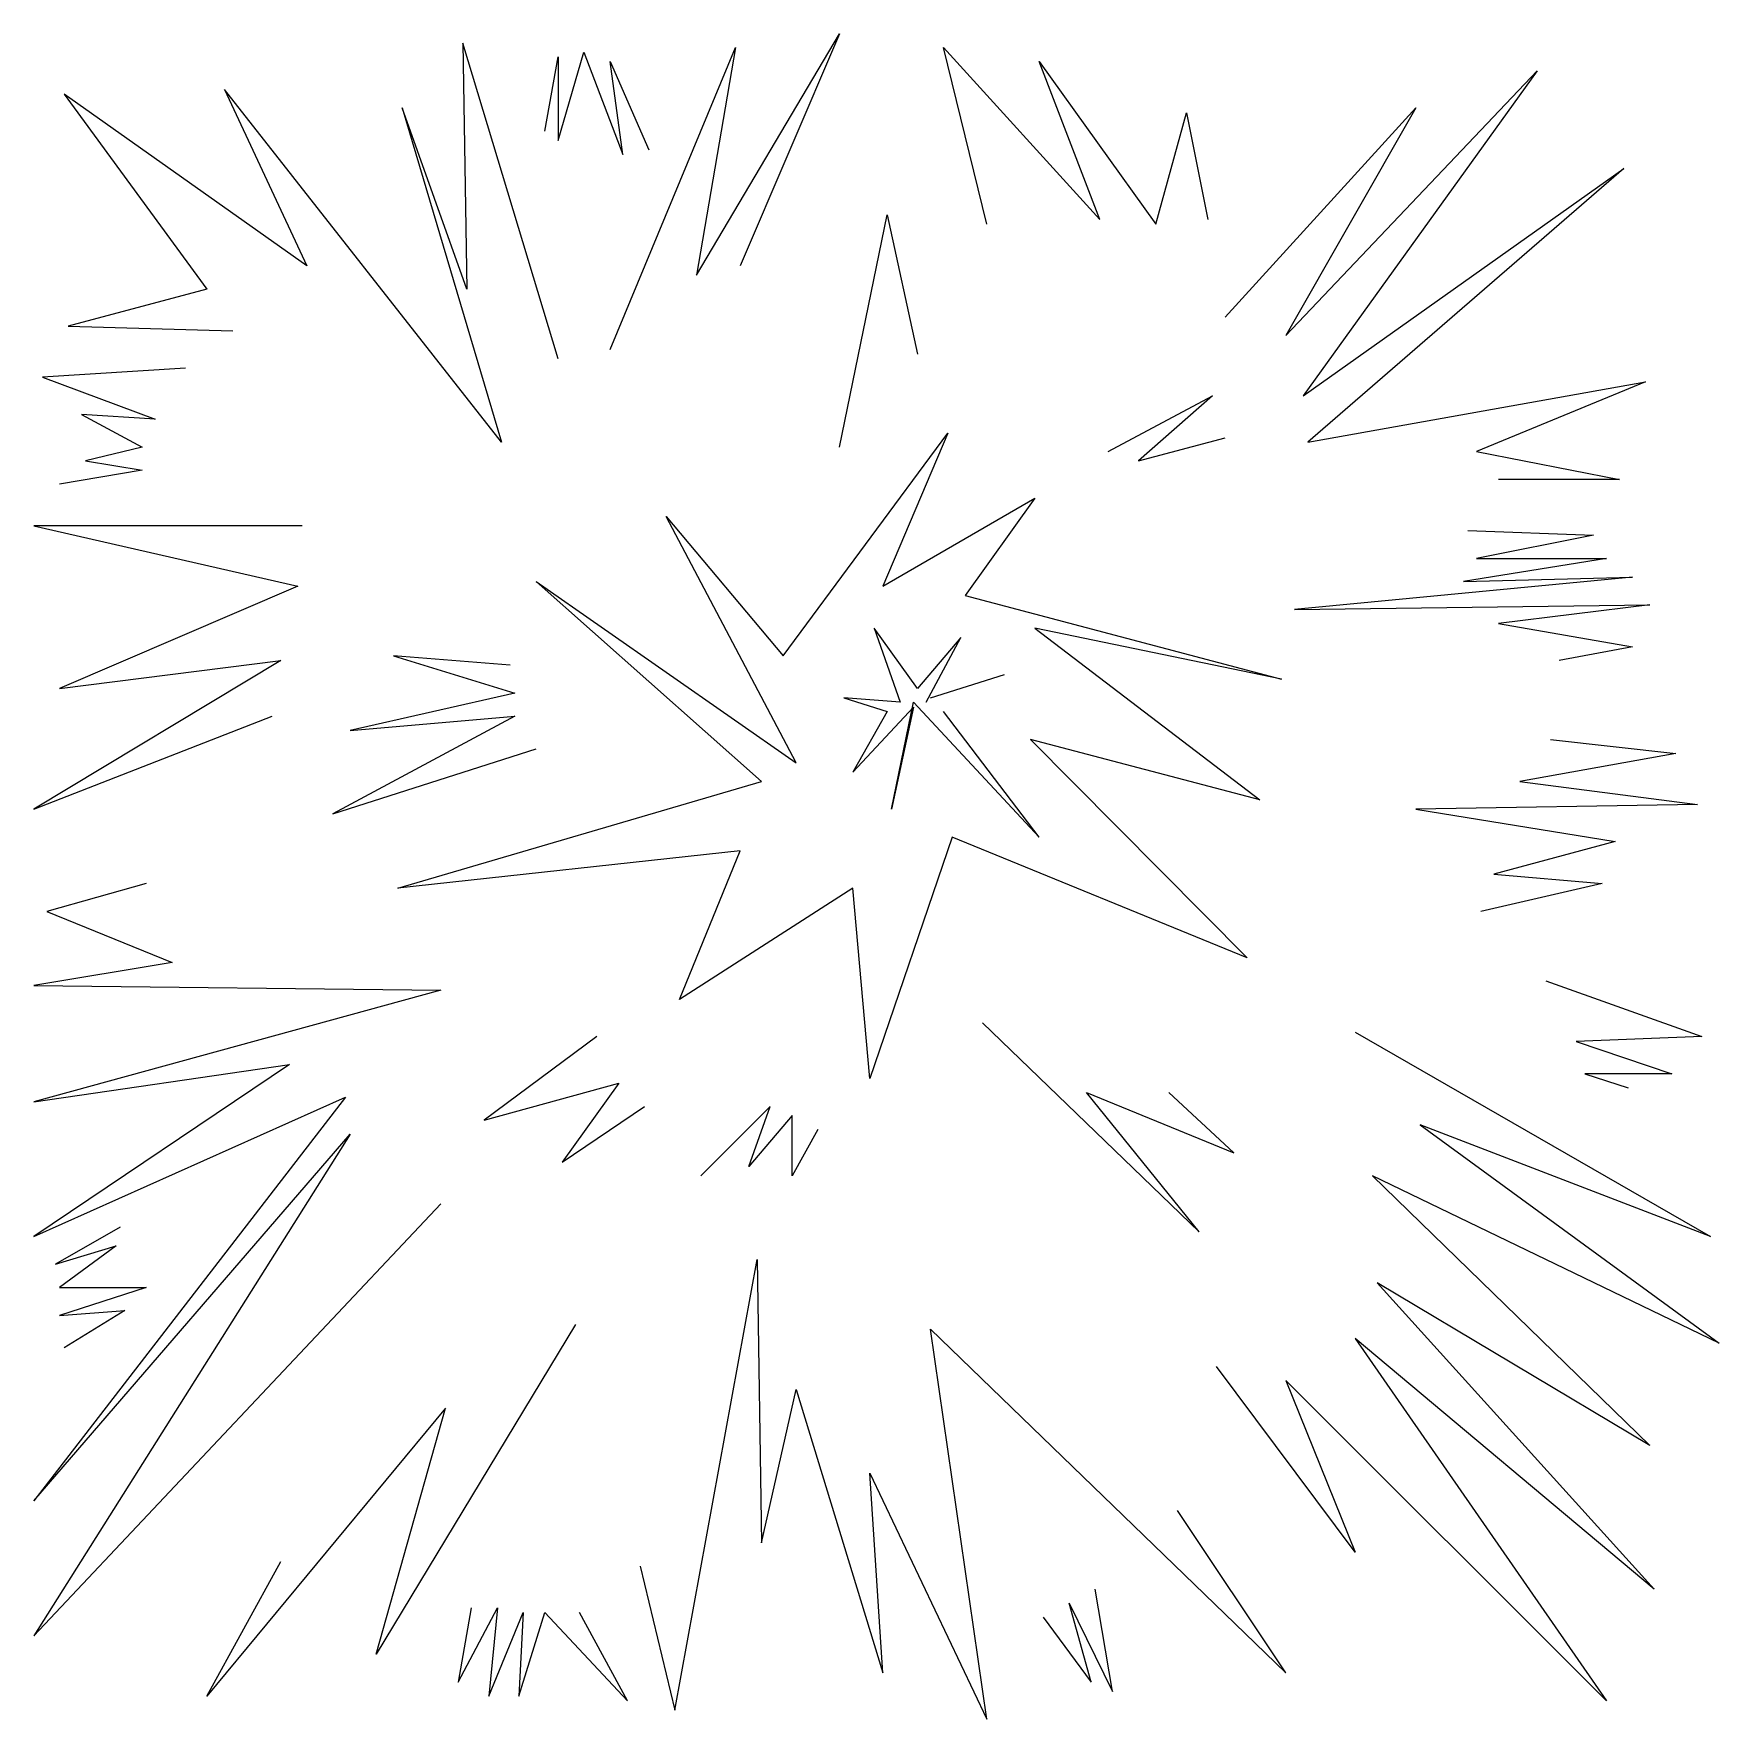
# Model space of a CAD drawing. Extents: x 369.72 to 371.06, y 85.24 to 86.58.
import ezdxf

# ---------------------------------------------------------------- set-up
doc = ezdxf.new("R2010")
doc.units = 0
doc.header["$LTSCALE"] = 0.5
doc.layers.get('0').update_dxf_attribs({"linetype": 'CONTINUOUS'})

msp = doc.modelspace()

# ---------------------------------------------------------------- linework, layer by layer
for p, q in [((370.2486, 86.3899), (370.3625, 86.5821)), ((370.3625, 86.5821), (370.2832, 86.3973)), ((370.0624, 86.5747), (370.0658, 86.3788)), ((370.1383, 86.3234), (370.0624, 86.5747)), ((370.1383, 86.4971), (370.1589, 86.5673)), ((370.1589, 86.5673), (370.19, 86.486)), ((370.1797, 86.3307), (370.2797, 86.571)), ((370.2797, 86.571), (370.2486, 86.3899)), ((370.4453, 86.571), (370.5695, 86.4342)), ((370.4798, 86.4306), (370.4453, 86.571)), ((370.1279, 86.5045), (370.1383, 86.5636)), ((370.1383, 86.5636), (370.1383, 86.4971)), ((370.1797, 86.56), (370.2107, 86.4897)), ((370.19, 86.486), (370.1797, 86.56)), ((370.5212, 86.56), (370.6143, 86.4306)), ((370.5695, 86.4342), (370.5212, 86.56)), ((370.7178, 86.3419), (370.9179, 86.5525)), ((370.9179, 86.5525), (370.7316, 86.2938)), ((369.745, 86.5341), (369.8588, 86.3788)), ((369.9382, 86.3973), (369.745, 86.5341)), ((369.8727, 86.5377), (369.9382, 86.3973)), ((370.0934, 86.2569), (369.8727, 86.5377)), ((370.0141, 86.523), (370.0934, 86.2569)), ((370.0658, 86.3788), (370.0141, 86.523)), ((370.6143, 86.4306), (370.6385, 86.5192)), ((370.6385, 86.5192), (370.6557, 86.4342)), ((370.6695, 86.3566), (370.8213, 86.523)), ((370.8213, 86.523), (370.7178, 86.3419)), ((370.7316, 86.2938), (370.9869, 86.4749)), ((370.9869, 86.4749), (370.7351, 86.2569)), ((370.3625, 86.2531), (370.4004, 86.438)), ((370.4004, 86.438), (370.4246, 86.3271)), ((369.8588, 86.3788), (369.7484, 86.3492)), ((369.7484, 86.3492), (369.8795, 86.3455)), ((369.8416, 86.316), (369.7278, 86.3086)), ((369.7278, 86.3086), (369.8175, 86.2753)), ((370.7351, 86.2569), (371.0041, 86.3049)), ((371.0041, 86.3049), (370.8696, 86.2495)), ((370.5763, 86.2495), (370.6592, 86.2938)), ((370.6592, 86.2938), (370.6005, 86.242)), ((369.7588, 86.279), (369.8071, 86.2531)), ((369.8175, 86.2753), (369.7588, 86.279)), ((370.3176, 86.0869), (370.4487, 86.2642)), ((370.4487, 86.2642), (370.397, 86.1423)), ((370.6005, 86.242), (370.6695, 86.2605)), ((369.8071, 86.2531), (369.7622, 86.242)), ((370.8696, 86.2495), (370.9834, 86.2273)), ((369.8071, 86.2346), (369.7415, 86.2236)), ((369.7622, 86.242), (369.8071, 86.2346)), ((370.9834, 86.2273), (370.8869, 86.2273)), ((370.397, 86.1423), (370.5178, 86.2125)), ((370.5178, 86.2125), (370.4625, 86.1349)), ((370.2245, 86.1977), (370.3176, 86.0869)), ((370.328, 86.0018), (370.2245, 86.1977)), ((369.7209, 86.1903), (369.9312, 86.1423)), ((369.9347, 86.1903), (369.7209, 86.1903)), ((370.8627, 86.1866), (370.9627, 86.1829)), ((370.9627, 86.1829), (370.8696, 86.1644)), ((370.9731, 86.1644), (370.8592, 86.146)), ((370.8696, 86.1644), (370.9731, 86.1644)), ((369.9312, 86.1423), (369.7415, 86.061)), ((370.121, 86.146), (370.328, 86.0018)), ((370.3004, 85.987), (370.121, 86.146)), ((370.9937, 86.1496), (370.7247, 86.1238)), ((370.8592, 86.146), (370.9937, 86.1496)), ((370.4625, 86.1349), (370.7143, 86.0684)), ((370.7247, 86.1238), (371.0076, 86.1275)), ((371.0076, 86.1275), (370.8869, 86.1127)), ((370.8869, 86.1127), (370.9937, 86.0942)), ((370.3901, 86.109), (370.4108, 86.0499)), ((370.4246, 86.061), (370.3901, 86.109)), ((370.4591, 86.1016), (370.4246, 86.061)), ((370.4315, 86.0499), (370.4591, 86.1016)), ((370.5178, 86.109), (370.6971, 85.9723)), ((370.7143, 86.0684), (370.5178, 86.109)), ((369.9175, 86.0831), (369.7209, 85.9649)), ((369.7415, 86.061), (369.9175, 86.0831)), ((370.0072, 86.0869), (370.1038, 86.0573)), ((370.1003, 86.0794), (370.0072, 86.0869)), ((370.9937, 86.0942), (370.9352, 86.0831)), ((370.4349, 86.0535), (370.4936, 86.072)), ((370.1038, 86.0573), (369.9727, 86.0276)), ((370.3659, 86.0535), (370.4004, 86.0425)), ((370.4108, 86.0499), (370.3659, 86.0535)), ((370.3729, 85.9944), (370.4212, 86.0461)), ((370.4039, 85.9649), (370.4212, 86.0499)), ((370.4212, 86.0461), (370.4039, 85.9649)), ((370.4212, 86.0499), (370.5212, 85.9426)), ((369.7209, 85.9649), (369.9106, 86.0388)), ((370.1038, 86.0388), (369.9589, 85.9611)), ((369.9727, 86.0276), (370.1038, 86.0388)), ((370.4004, 86.0425), (370.3729, 85.9944)), ((370.5212, 85.9426), (370.4453, 86.0425)), ((370.5143, 86.0203), (370.6868, 85.8465)), ((370.6971, 85.9723), (370.5143, 86.0203)), ((370.9283, 86.0203), (371.0283, 86.0092)), ((369.9589, 85.9611), (370.121, 86.0129)), ((371.0283, 86.0092), (370.9041, 85.987)), ((370.0107, 85.902), (370.3004, 85.987)), ((370.9041, 85.987), (371.0455, 85.9685)), ((371.0455, 85.9685), (370.8213, 85.9649)), ((370.8213, 85.9649), (370.98, 85.939)), ((370.4522, 85.9426), (370.3866, 85.7505)), ((370.6868, 85.8465), (370.4522, 85.9426)), ((370.98, 85.939), (370.8834, 85.9131)), ((370.2832, 85.9316), (370.0107, 85.902)), ((370.2349, 85.8133), (370.2832, 85.9316)), ((370.8834, 85.9131), (370.9696, 85.9057)), ((369.8105, 85.9057), (369.7312, 85.8835)), ((370.3729, 85.902), (370.2349, 85.8133)), ((370.3866, 85.7505), (370.3729, 85.902)), ((370.9696, 85.9057), (370.873, 85.8835)), ((369.7312, 85.8835), (369.8312, 85.8429)), ((369.8312, 85.8429), (369.7209, 85.8244)), ((370.9248, 85.8281), (371.049, 85.7838)), ((369.7209, 85.8244), (370.0451, 85.8207)), ((370.0451, 85.8207), (369.7209, 85.732)), ((370.4763, 85.7948), (370.6488, 85.6285)), ((370.1693, 85.7838), (370.0796, 85.7172)), ((370.773, 85.7874), (371.0559, 85.6248)), ((371.049, 85.7838), (370.9489, 85.78)), ((370.9489, 85.78), (371.0249, 85.7542)), ((369.9244, 85.7615), (369.7209, 85.6248)), ((369.7209, 85.732), (369.9244, 85.7615)), ((370.9558, 85.7542), (370.9903, 85.743)), ((371.0249, 85.7542), (370.9558, 85.7542)), ((369.9692, 85.7357), (369.7209, 85.4142)), ((369.7209, 85.6248), (369.9692, 85.7357)), ((370.0796, 85.7172), (370.1866, 85.7468)), ((370.1866, 85.7468), (370.1417, 85.6839)), ((370.5591, 85.7394), (370.6764, 85.6913)), ((370.6488, 85.6285), (370.5591, 85.7394)), ((370.6764, 85.6913), (370.6246, 85.7394)), ((370.1417, 85.6839), (370.2072, 85.7283)), ((370.3073, 85.7283), (370.2521, 85.6729)), ((370.2901, 85.6803), (370.3073, 85.7283)), ((370.3246, 85.7209), (370.2901, 85.6803)), ((370.3246, 85.6729), (370.3246, 85.7209)), ((370.3452, 85.7098), (370.3246, 85.6729)), ((370.8247, 85.7135), (371.0628, 85.5398)), ((371.0559, 85.6248), (370.8247, 85.7135)), ((369.9727, 85.7061), (369.7209, 85.3069)), ((369.7209, 85.4142), (369.9727, 85.7061)), ((370.7868, 85.6729), (371.0076, 85.4584)), ((371.0628, 85.5398), (370.7868, 85.6729)), ((369.7209, 85.3069), (370.0451, 85.6507)), ((369.7898, 85.6322), (369.7381, 85.6027)), ((369.7381, 85.6027), (369.7864, 85.6174)), ((369.7864, 85.6174), (369.7415, 85.5842)), ((370.2314, 85.2478), (370.2969, 85.6063)), ((370.2969, 85.6063), (370.3004, 85.3808)), ((370.7903, 85.5878), (371.011, 85.3439)), ((371.0076, 85.4584), (370.7903, 85.5878)), ((369.8105, 85.5842), (369.7415, 85.5619)), ((369.7415, 85.5842), (369.8105, 85.5842)), ((369.7415, 85.5619), (369.7933, 85.5657)), ((369.7933, 85.5657), (369.745, 85.5361)), ((370.1521, 85.5546), (369.9934, 85.2922)), ((370.4349, 85.5509), (370.7178, 85.2773)), ((370.4798, 85.2404), (370.4349, 85.5509)), ((370.773, 85.5435), (370.9731, 85.2552)), ((371.011, 85.3439), (370.773, 85.5435)), ((370.773, 85.3734), (370.6626, 85.5213)), ((370.7178, 85.5102), (370.773, 85.3734)), ((370.9731, 85.2552), (370.7178, 85.5102)), ((370.3004, 85.3808), (370.328, 85.5028)), ((370.328, 85.5028), (370.397, 85.2773)), ((370.0486, 85.488), (369.8588, 85.2589)), ((369.9934, 85.2922), (370.0486, 85.488)), ((370.3866, 85.4363), (370.4798, 85.2404)), ((370.397, 85.2773), (370.3866, 85.4363)), ((370.7178, 85.2773), (370.6315, 85.4067)), ((369.8588, 85.2589), (369.9175, 85.3661)), ((370.2038, 85.3624), (370.2314, 85.2478)), ((370.5453, 85.3328), (370.5798, 85.2626)), ((370.5626, 85.27), (370.5453, 85.3328)), ((370.5798, 85.2626), (370.566, 85.3439)), ((370.0589, 85.27), (370.09, 85.3291)), ((370.0692, 85.3291), (370.0589, 85.27)), ((370.09, 85.3291), (370.0831, 85.2589)), ((370.0831, 85.2589), (370.1106, 85.3254)), ((370.1072, 85.2589), (370.1279, 85.3254)), ((370.1106, 85.3254), (370.1072, 85.2589)), ((370.1279, 85.3254), (370.1935, 85.2552)), ((370.1935, 85.2552), (370.1555, 85.3254)), ((370.5246, 85.3217), (370.5626, 85.27))]:
    msp.add_line(p, q)

doc.saveas('drawing.dxf')
